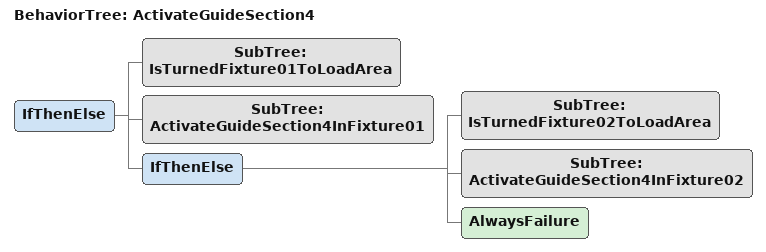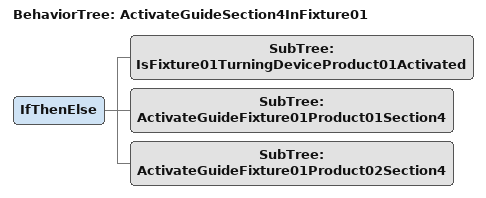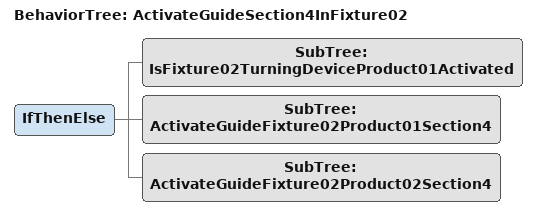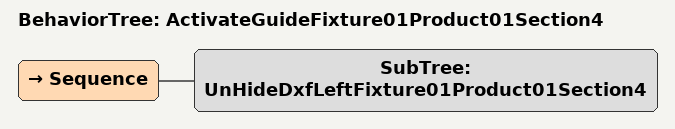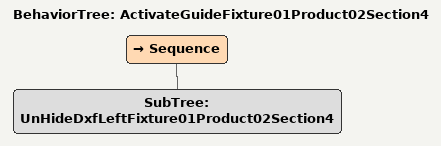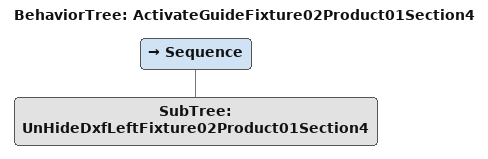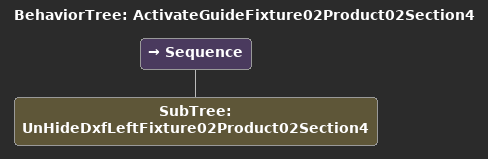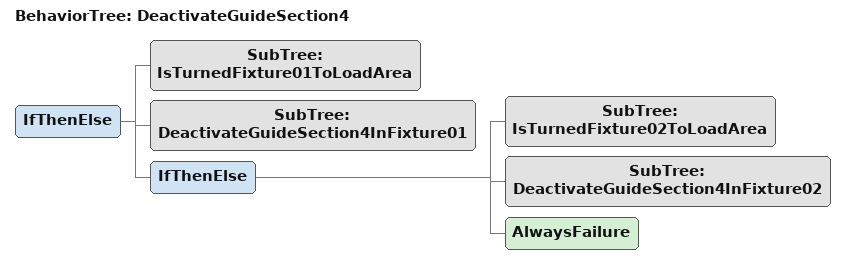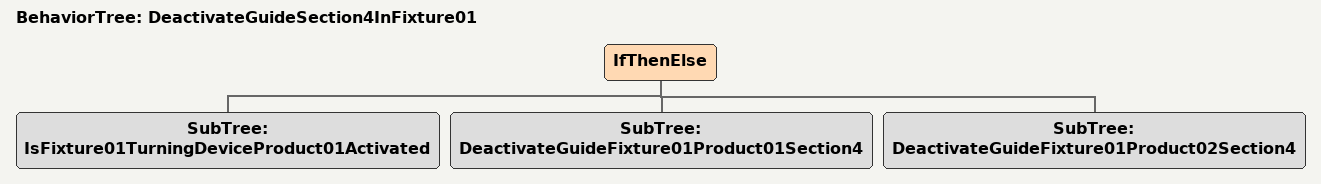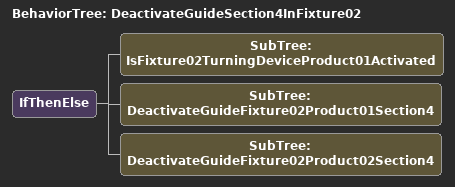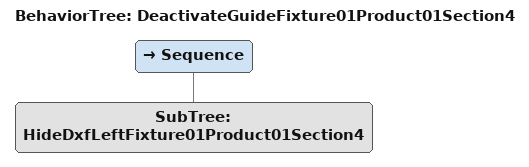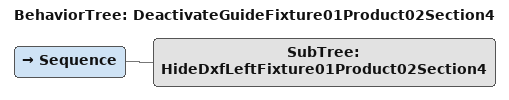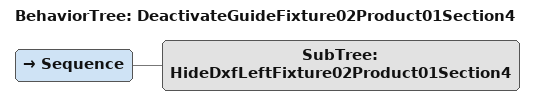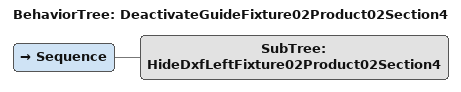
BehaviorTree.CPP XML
<root BTCPP_format="4" main_tree_to_execute="ActivateGuideSection4">
    <include path="projector_01_product01_fixture01.xml"/>
    <include path="projector_02_product01_fixture01.xml"/>
    <include path="projector_01_product02_fixture01.xml"/>
    <include path="projector_02_product02_fixture01.xml"/>
    <include path="projector_01_product01_fixture02.xml"/>
    <include path="projector_02_product01_fixture02.xml"/>
    <include path="projector_01_product02_fixture02.xml"/>
    <include path="projector_02_product02_fixture02.xml"/>
    <include path="../workobject.xml"/>

    <BehaviorTree ID="ActivateGuideSection4">
       <IfThenElse>
        <SubTree ID="IsTurnedFixture01ToLoadArea"/>
        <SubTree ID="ActivateGuideSection4InFixture01" />
        <IfThenElse>
          <SubTree ID="IsTurnedFixture02ToLoadArea"/>
          <SubTree ID="ActivateGuideSection4InFixture02" />
          <AlwaysFailure/>
        </IfThenElse>
      </IfThenElse>
    </BehaviorTree>

    <BehaviorTree ID="ActivateGuideSection4InFixture01">
        <IfThenElse>
            <SubTree ID="IsFixture01TurningDeviceProduct01Activated"/>
            <SubTree ID="ActivateGuideFixture01Product01Section4" />
            <SubTree ID="ActivateGuideFixture01Product02Section4" />
        </IfThenElse>
    </BehaviorTree>

    <BehaviorTree ID="ActivateGuideSection4InFixture02">
        <IfThenElse>
            <SubTree ID="IsFixture02TurningDeviceProduct01Activated"/>
            <SubTree ID="ActivateGuideFixture02Product01Section4" />
            <SubTree ID="ActivateGuideFixture02Product02Section4" />
        </IfThenElse>
    </BehaviorTree>

    <BehaviorTree ID="ActivateGuideFixture01Product01Section4">
        <Sequence>
            <SubTree ID="UnHideDxfLeftFixture01Product01Section4"/>
        </Sequence>
    </BehaviorTree>
    <BehaviorTree ID="ActivateGuideFixture01Product02Section4">
        <Sequence>
            <SubTree ID="UnHideDxfLeftFixture01Product02Section4"/>
        </Sequence>
    </BehaviorTree>
    <BehaviorTree ID="ActivateGuideFixture02Product01Section4">
        <Sequence>
            <SubTree ID="UnHideDxfLeftFixture02Product01Section4"/>
        </Sequence>
    </BehaviorTree>
    <BehaviorTree ID="ActivateGuideFixture02Product02Section4">
        <Sequence>
            <SubTree ID="UnHideDxfLeftFixture02Product02Section4"/>
        </Sequence>
    </BehaviorTree>

    <BehaviorTree ID="DeactivateGuideSection4">
       <IfThenElse>
        <SubTree ID="IsTurnedFixture01ToLoadArea"/>
        <SubTree ID="DeactivateGuideSection4InFixture01" />
        <IfThenElse>
          <SubTree ID="IsTurnedFixture02ToLoadArea"/>
          <SubTree ID="DeactivateGuideSection4InFixture02" />
          <AlwaysFailure/>
        </IfThenElse>
      </IfThenElse>
    </BehaviorTree>

    <BehaviorTree ID="DeactivateGuideSection4InFixture01">
        <IfThenElse>
            <SubTree ID="IsFixture01TurningDeviceProduct01Activated"/>
            <SubTree ID="DeactivateGuideFixture01Product01Section4" />
            <SubTree ID="DeactivateGuideFixture01Product02Section4" />
        </IfThenElse>
    </BehaviorTree>

    <BehaviorTree ID="DeactivateGuideSection4InFixture02">
        <IfThenElse>
            <SubTree ID="IsFixture02TurningDeviceProduct01Activated"/>
            <SubTree ID="DeactivateGuideFixture02Product01Section4" />
            <SubTree ID="DeactivateGuideFixture02Product02Section4" />
        </IfThenElse>
    </BehaviorTree>

    <BehaviorTree ID="DeactivateGuideFixture01Product01Section4">
        <Sequence>
            <SubTree ID="HideDxfLeftFixture01Product01Section4"/>
        </Sequence>
    </BehaviorTree>
    <BehaviorTree ID="DeactivateGuideFixture01Product02Section4">
        <Sequence>
            <SubTree ID="HideDxfLeftFixture01Product02Section4"/>
        </Sequence>
    </BehaviorTree>
    <BehaviorTree ID="DeactivateGuideFixture02Product01Section4">
        <Sequence>
            <SubTree ID="HideDxfLeftFixture02Product01Section4"/>
        </Sequence>
    </BehaviorTree>
    <BehaviorTree ID="DeactivateGuideFixture02Product02Section4">
        <Sequence>
            <SubTree ID="HideDxfLeftFixture02Product02Section4"/>
        </Sequence>
    </BehaviorTree>

</root>
